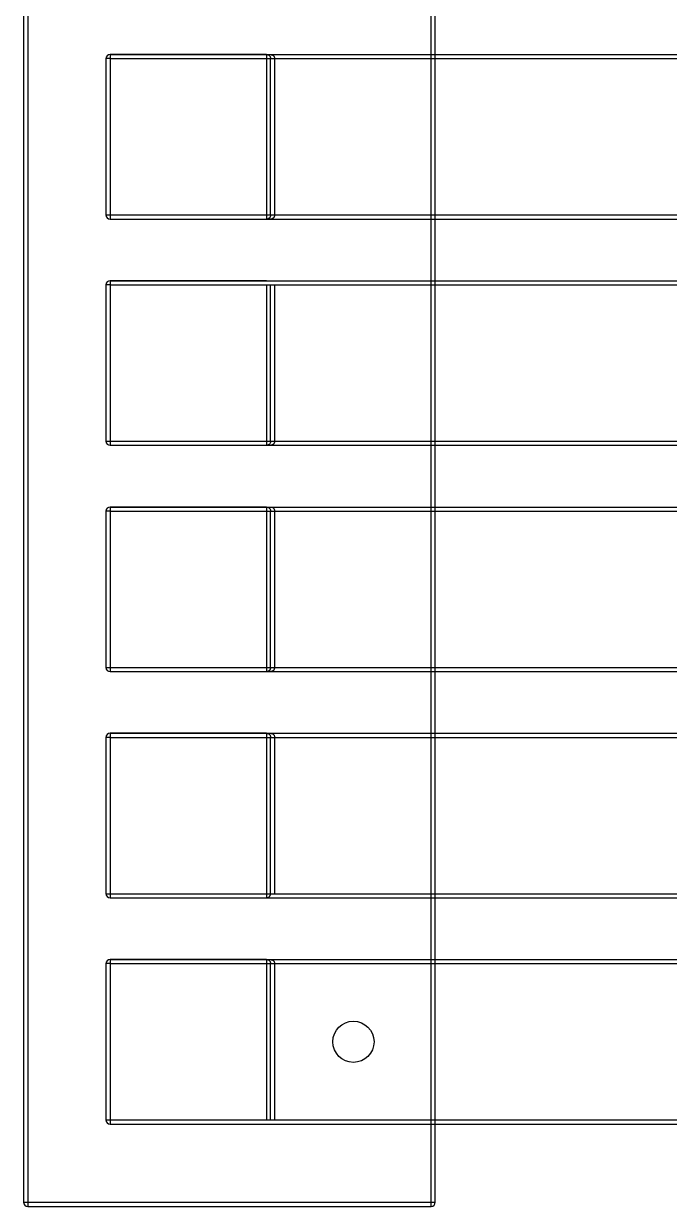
# Model space of a CAD drawing. Header units: millimetres. Extents: x 10366 to 13995, y 24552 to 29685.
# Drawn here: x 10562.1 to 10719, y 28993.7 to 29281.2 of the extents above; entities that cross this region are included whole.
import ezdxf

# ---------------------------------------------------------------- set-up
doc = ezdxf.new("R2010")
doc.units = ezdxf.units.MM
doc.header["$LTSCALE"] = 3
doc.layers.add('DomyÅ›lna', color=7, linetype='Continuous')
doc.layers.add('Hidden_lines', color=7, linetype='Continuous')

msp = doc.modelspace()

# ---------------------------------------------------------------- linework, layer by layer
at = {"layer": 'DomyÅ›lna'}
for p, q in [((10562.14, 29512.65), (10562.14, 28994.65)), ((10563.14, 29512.65), (10563.14, 28994.65)), ((10661.14, 29272.65), (10661.14, 29289.65)), ((10662.14, 29272.65), (10662.14, 29289.65)), ((10621.14, 29273.65), (10583.14, 29273.65)), ((10583.14, 29273.65), (12381.14, 29273.65)), ((10583.14, 29273.65), (12381.14, 29273.65)), ((10621.14, 29273.65), (10583.14, 29273.65)), ((10621.14, 29273.65), (10583.14, 29273.65)), ((10583.14, 29273.65), (12381.14, 29273.65)), ((10582.14, 29272.65), (10582.14, 29234.65)), ((10582.14, 29272.65), (10582.14, 29234.65)), ((10582.14, 29272.65), (10582.14, 29234.65)), ((10583.14, 29272.65), (10583.14, 29234.65)), ((10583.14, 29272.65), (12381.14, 29272.65)), ((10583.14, 29272.65), (10583.14, 29234.65)), ((10583.14, 29272.65), (12381.14, 29272.65)), ((10583.14, 29272.65), (12381.14, 29272.65)), ((10583.14, 29272.65), (10583.14, 29234.65)), ((10583.14, 29234.65), (12381.14, 29234.65)), ((10583.14, 29234.65), (12381.14, 29234.65)), ((10583.14, 29234.65), (12381.14, 29234.65)), ((10583.14, 29233.65), (12381.14, 29233.65)), ((10583.14, 29233.65), (10621.14, 29233.65)), ((10583.14, 29233.65), (12381.14, 29233.65)), ((10583.14, 29233.65), (10621.14, 29233.65)), ((10583.14, 29233.65), (12381.14, 29233.65)), ((10583.14, 29233.65), (10621.14, 29233.65)), ((10661.14, 29217.65), (10661.14, 29234.65)), ((10662.14, 29217.65), (10662.14, 29234.65)), ((10583.14, 29218.65), (12381.14, 29218.65)), ((10621.14, 29218.65), (10583.14, 29218.65)), ((10621.14, 29218.65), (10583.14, 29218.65)), ((10583.14, 29218.65), (12381.14, 29218.65)), ((10621.14, 29218.65), (10583.14, 29218.65)), ((10583.14, 29218.65), (12381.14, 29218.65)), ((10582.14, 29217.65), (10582.14, 29179.65)), ((10582.14, 29217.65), (10582.14, 29179.65)), ((10582.14, 29217.65), (10582.14, 29179.65)), ((10583.14, 29217.65), (12381.14, 29217.65)), ((10583.14, 29217.65), (10583.14, 29179.65)), ((10583.14, 29217.65), (12381.14, 29217.65)), ((10583.14, 29217.65), (10583.14, 29179.65)), ((10583.14, 29217.65), (12381.14, 29217.65)), ((10583.14, 29217.65), (10583.14, 29179.65)), ((10583.14, 29179.65), (12381.14, 29179.65)), ((10583.14, 29179.65), (12381.14, 29179.65)), ((10583.14, 29179.65), (12381.14, 29179.65)), ((10583.14, 29178.65), (12381.14, 29178.65)), ((10583.14, 29178.65), (10621.14, 29178.65)), ((10583.14, 29178.65), (12381.14, 29178.65)), ((10583.14, 29178.65), (10621.14, 29178.65)), ((10583.14, 29178.65), (12381.14, 29178.65)), ((10583.14, 29178.65), (10621.14, 29178.65)), ((10661.14, 29162.65), (10661.14, 29179.65)), ((10662.14, 29162.65), (10662.14, 29179.65)), ((10582.14, 29162.65), (10582.14, 29124.65)), ((10582.14, 29162.65), (10582.14, 29124.65)), ((10582.14, 29162.65), (10582.14, 29124.65)), ((10583.14, 29163.65), (12381.14, 29163.65)), ((10621.14, 29163.65), (10583.14, 29163.65)), ((10583.14, 29163.65), (12381.14, 29163.65)), ((10621.14, 29163.65), (10583.14, 29163.65)), ((10621.14, 29163.65), (10583.14, 29163.65)), ((10583.14, 29163.65), (12381.14, 29163.65)), ((10583.14, 29162.65), (10583.14, 29124.65)), ((10583.14, 29162.65), (12381.14, 29162.65)), ((10583.14, 29162.65), (10583.14, 29124.65)), ((10583.14, 29162.65), (12381.14, 29162.65)), ((10583.14, 29162.65), (10583.14, 29124.65)), ((10583.14, 29162.65), (12381.14, 29162.65)), ((10583.14, 29124.65), (12381.14, 29124.65)), ((10583.14, 29124.65), (12381.14, 29124.65)), ((10583.14, 29124.65), (12381.14, 29124.65)), ((10661.14, 29107.65), (10661.14, 29124.65)), ((10662.14, 29107.65), (10662.14, 29124.65)), ((10583.14, 29123.65), (12381.14, 29123.65)), ((10583.14, 29123.65), (10621.14, 29123.65)), ((10583.14, 29123.65), (12381.14, 29123.65)), ((10583.14, 29123.65), (10621.14, 29123.65)), ((10583.14, 29123.65), (10621.14, 29123.65)), ((10583.14, 29123.65), (12381.14, 29123.65)), ((10582.14, 29107.65), (10582.14, 29069.65)), ((10582.14, 29107.65), (10582.14, 29069.65)), ((10582.14, 29107.65), (10582.14, 29069.65)), ((10583.14, 29108.65), (12381.14, 29108.65)), ((10621.14, 29108.65), (10583.14, 29108.65)), ((10621.14, 29108.65), (10583.14, 29108.65)), ((10583.14, 29108.65), (12381.14, 29108.65)), ((10621.14, 29108.65), (10583.14, 29108.65)), ((10583.14, 29108.65), (12381.14, 29108.65)), ((10583.14, 29107.65), (12381.14, 29107.65)), ((10583.14, 29107.65), (10583.14, 29069.65)), ((10583.14, 29107.65), (10583.14, 29069.65)), ((10583.14, 29107.65), (12381.14, 29107.65)), ((10583.14, 29107.65), (10583.14, 29069.65)), ((10583.14, 29107.65), (12381.14, 29107.65)), ((10583.14, 29069.65), (12381.14, 29069.65)), ((10583.14, 29069.65), (12381.14, 29069.65)), ((10583.14, 29069.65), (12381.14, 29069.65)), ((10661.14, 29052.65), (10661.14, 29069.65)), ((10662.14, 29052.65), (10662.14, 29069.65)), ((10583.14, 29068.65), (12381.14, 29068.65)), ((10583.14, 29068.65), (10621.14, 29068.65)), ((10583.14, 29068.65), (10621.14, 29068.65)), ((10583.14, 29068.65), (12381.14, 29068.65)), ((10583.14, 29068.65), (12381.14, 29068.65)), ((10583.14, 29068.65), (10621.14, 29068.65)), ((10582.14, 29052.65), (10582.14, 29014.65)), ((10582.14, 29052.65), (10582.14, 29014.65)), ((10582.14, 29052.65), (10582.14, 29014.65)), ((10621.14, 29053.65), (10583.14, 29053.65)), ((10583.14, 29053.65), (12381.14, 29053.65)), ((10583.14, 29053.65), (12381.14, 29053.65)), ((10621.14, 29053.65), (10583.14, 29053.65)), ((10621.14, 29053.65), (10583.14, 29053.65)), ((10583.14, 29053.65), (12381.14, 29053.65)), ((10583.14, 29052.65), (10583.14, 29014.65)), ((10583.14, 29052.65), (12381.14, 29052.65)), ((10583.14, 29052.65), (12381.14, 29052.65)), ((10583.14, 29052.65), (10583.14, 29014.65)), ((10583.14, 29052.65), (10583.14, 29014.65)), ((10583.14, 29052.65), (12381.14, 29052.65)), ((10583.14, 29014.65), (12381.14, 29014.65)), ((10583.14, 29014.65), (12381.14, 29014.65)), ((10583.14, 29014.65), (12381.14, 29014.65)), ((10661.14, 28994.65), (10661.14, 29014.65)), ((10662.14, 28994.65), (10662.14, 29014.65)), ((10583.14, 29013.65), (12381.14, 29013.65)), ((10583.14, 29013.65), (10621.14, 29013.65)), ((10583.14, 29013.65), (12381.14, 29013.65)), ((10583.14, 29013.65), (10621.14, 29013.65)), ((10583.14, 29013.65), (12381.14, 29013.65)), ((10583.14, 29013.65), (10621.14, 29013.65)), ((10563.14, 28994.65), (10661.14, 28994.65)), ((10563.14, 28993.65), (10661.14, 28993.65))]:
    msp.add_line(p, q, dxfattribs=at)
for points in [[(10583.14, 29273.65, 0), (10583.14, 29273.65, 0), (10583.14, 29273.65, 0), (10583.14, 29273.65, 0), (10583.14, 29273.65, 0), (10583.14, 29273.65, 0), (10583.14, 29273.65, 0), (10583.14, 29273.65, 0), (10583.14, 29273.65, 0), (10583.14, 29273.65, 0), (10583.14, 29273.65, 0), (10583.14, 29273.65, 0), (10583.14, 29273.65, 0), (10583.14, 29273.65, 0), (10583.14, 29273.64, 0), (10583.14, 29273.62, 0), (10583.14, 29273.53, 0), (10583.14, 29272.65, 0)], [(10583.14, 29273.65, 0), (10583.14, 29273.65, 0), (10583.14, 29273.65, 0), (10583.14, 29273.65, 0), (10583.14, 29273.65, 0), (10583.14, 29273.65, 0), (10583.14, 29273.65, 0), (10583.14, 29273.65, 0), (10583.14, 29273.65, 0), (10583.14, 29273.65, 0), (10583.14, 29273.65, 0), (10583.14, 29273.65, 0), (10583.14, 29273.65, 0), (10583.14, 29273.65, 0), (10583.14, 29273.64, 0), (10583.14, 29273.62, 0), (10583.14, 29273.53, 0), (10583.14, 29272.65, 0)], [(10583.14, 29273.65, 0), (10583.14, 29273.65, 0), (10583.14, 29273.65, 0), (10583.14, 29273.65, 0), (10583.14, 29273.65, 0), (10583.14, 29273.65, 0), (10583.14, 29273.65, 0), (10583.14, 29273.65, 0), (10583.14, 29273.65, 0), (10583.14, 29273.65, 0), (10583.14, 29273.65, 0), (10583.14, 29273.65, 0), (10583.14, 29273.65, 0), (10583.14, 29273.65, 0), (10583.14, 29273.64, 0), (10583.14, 29273.62, 0), (10583.14, 29273.53, 0), (10583.14, 29272.65, 0)], [(10621.14, 29273.65, 0), (10621.26, 29273.64, 0), (10621.35, 29273.63, 0), (10621.49, 29273.59, 0), (10621.6, 29273.54, 0), (10621.69, 29273.49, 0), (10621.79, 29273.41, 0), (10621.86, 29273.35, 0), (10621.93, 29273.27, 0), (10622, 29273.16, 0), (10622.07, 29273.03, 0), (10622.1, 29272.94, 0), (10622.12, 29272.85, 0), (10622.14, 29272.75, 0), (10622.14, 29272.65, 0)], [(10623.14, 29272.65, 0), (10623.13, 29272.85, 0), (10623.1, 29273.03, 0), (10623.07, 29273.1, 0), (10623.04, 29273.16, 0), (10623, 29273.22, 0), (10622.96, 29273.27, 0), (10622.92, 29273.31, 0), (10622.87, 29273.35, 0), (10622.81, 29273.38, 0), (10622.69, 29273.43, 0), (10622.56, 29273.47, 0), (10622.26, 29273.53, 0), (10621.14, 29273.65, 0)], [(10621.14, 29273.65, 0), (10621.26, 29273.64, 0), (10621.35, 29273.63, 0), (10621.49, 29273.59, 0), (10621.6, 29273.54, 0), (10621.69, 29273.49, 0), (10621.79, 29273.41, 0), (10621.86, 29273.35, 0), (10621.93, 29273.27, 0), (10622, 29273.16, 0), (10622.07, 29273.03, 0), (10622.1, 29272.94, 0), (10622.12, 29272.85, 0), (10622.14, 29272.75, 0), (10622.14, 29272.65, 0)], [(10623.14, 29272.65, 0), (10623.13, 29272.85, 0), (10623.1, 29273.03, 0), (10623.07, 29273.1, 0), (10623.04, 29273.16, 0), (10623, 29273.22, 0), (10622.96, 29273.27, 0), (10622.92, 29273.31, 0), (10622.87, 29273.35, 0), (10622.81, 29273.38, 0), (10622.69, 29273.43, 0), (10622.56, 29273.47, 0), (10622.26, 29273.53, 0), (10621.14, 29273.65, 0)], [(10621.14, 29273.65, 0), (10621.26, 29273.64, 0), (10621.35, 29273.63, 0), (10621.49, 29273.59, 0), (10621.6, 29273.54, 0), (10621.69, 29273.49, 0), (10621.79, 29273.41, 0), (10621.86, 29273.35, 0), (10621.93, 29273.27, 0), (10622, 29273.16, 0), (10622.07, 29273.03, 0), (10622.1, 29272.94, 0), (10622.12, 29272.85, 0), (10622.14, 29272.75, 0), (10622.14, 29272.65, 0)], [(10623.14, 29272.65, 0), (10623.13, 29272.85, 0), (10623.1, 29273.03, 0), (10623.07, 29273.1, 0), (10623.04, 29273.16, 0), (10623, 29273.22, 0), (10622.96, 29273.27, 0), (10622.92, 29273.31, 0), (10622.87, 29273.35, 0), (10622.81, 29273.38, 0), (10622.69, 29273.43, 0), (10622.56, 29273.47, 0), (10622.26, 29273.53, 0), (10621.14, 29273.65, 0)], [(10583.14, 29272.65, 0), (10582.14, 29272.65, 0)], [(10583.14, 29272.65, 0), (10582.14, 29272.65, 0)], [(10583.14, 29272.65, 0), (10582.14, 29272.65, 0)], [(10582.14, 29234.65, 0), (10582.14, 29234.65, 0), (10582.14, 29234.65, 0), (10582.14, 29234.65, 0), (10582.14, 29234.65, 0), (10582.14, 29234.65, 0), (10582.14, 29234.65, 0), (10582.14, 29234.65, 0), (10582.14, 29234.65, 0), (10582.14, 29234.65, 0), (10582.14, 29234.65, 0), (10582.14, 29234.65, 0), (10582.14, 29234.65, 0), (10582.14, 29234.65, 0), (10582.15, 29234.65, 0), (10582.17, 29234.65, 0), (10582.27, 29234.65, 0), (10583.14, 29234.65, 0)], [(10582.14, 29234.65, 0), (10582.14, 29234.65, 0), (10582.14, 29234.65, 0), (10582.14, 29234.65, 0), (10582.14, 29234.65, 0), (10582.14, 29234.65, 0), (10582.14, 29234.65, 0), (10582.14, 29234.65, 0), (10582.14, 29234.65, 0), (10582.14, 29234.65, 0), (10582.14, 29234.65, 0), (10582.14, 29234.65, 0), (10582.14, 29234.65, 0), (10582.14, 29234.65, 0), (10582.15, 29234.65, 0), (10582.17, 29234.65, 0), (10582.27, 29234.65, 0), (10583.14, 29234.65, 0)], [(10582.14, 29234.65, 0), (10582.14, 29234.65, 0), (10582.14, 29234.65, 0), (10582.14, 29234.65, 0), (10582.14, 29234.65, 0), (10582.14, 29234.65, 0), (10582.14, 29234.65, 0), (10582.14, 29234.65, 0), (10582.14, 29234.65, 0), (10582.14, 29234.65, 0), (10582.14, 29234.65, 0), (10582.14, 29234.65, 0), (10582.14, 29234.65, 0), (10582.14, 29234.65, 0), (10582.15, 29234.65, 0), (10582.17, 29234.65, 0), (10582.27, 29234.65, 0), (10583.14, 29234.65, 0)], [(10583.14, 29234.65, 0), (10583.14, 29233.65, 0)], [(10583.14, 29234.65, 0), (10583.14, 29233.65, 0)], [(10583.14, 29234.65, 0), (10583.14, 29233.65, 0)], [(10583.14, 29218.65, 0), (10583.14, 29218.65, 0), (10583.14, 29218.65, 0), (10583.14, 29218.65, 0), (10583.14, 29218.65, 0), (10583.14, 29218.65, 0), (10583.14, 29218.65, 0), (10583.14, 29218.65, 0), (10583.14, 29218.65, 0), (10583.14, 29218.65, 0), (10583.14, 29218.65, 0), (10583.14, 29218.65, 0), (10583.14, 29218.65, 0), (10583.14, 29218.64, 0), (10583.14, 29218.62, 0), (10583.14, 29218.53, 0), (10583.14, 29217.65, 0)], [(10583.14, 29218.65, 0), (10583.14, 29218.65, 0), (10583.14, 29218.65, 0), (10583.14, 29218.65, 0), (10583.14, 29218.65, 0), (10583.14, 29218.65, 0), (10583.14, 29218.65, 0), (10583.14, 29218.65, 0), (10583.14, 29218.65, 0), (10583.14, 29218.65, 0), (10583.14, 29218.65, 0), (10583.14, 29218.65, 0), (10583.14, 29218.65, 0), (10583.14, 29218.64, 0), (10583.14, 29218.62, 0), (10583.14, 29218.53, 0), (10583.14, 29217.65, 0)], [(10583.14, 29218.65, 0), (10583.14, 29218.65, 0), (10583.14, 29218.65, 0), (10583.14, 29218.65, 0), (10583.14, 29218.65, 0), (10583.14, 29218.65, 0), (10583.14, 29218.65, 0), (10583.14, 29218.65, 0), (10583.14, 29218.65, 0), (10583.14, 29218.65, 0), (10583.14, 29218.65, 0), (10583.14, 29218.65, 0), (10583.14, 29218.65, 0), (10583.14, 29218.64, 0), (10583.14, 29218.62, 0), (10583.14, 29218.53, 0), (10583.14, 29217.65, 0)], [(10583.14, 29217.65, 0), (10582.14, 29217.65, 0)], [(10583.14, 29217.65, 0), (10582.14, 29217.65, 0)], [(10583.14, 29217.65, 0), (10582.14, 29217.65, 0)], [(10582.14, 29179.65, 0), (10582.14, 29179.65, 0), (10582.14, 29179.65, 0), (10582.14, 29179.65, 0), (10582.14, 29179.65, 0), (10582.14, 29179.65, 0), (10582.14, 29179.65, 0), (10582.14, 29179.65, 0), (10582.14, 29179.65, 0), (10582.14, 29179.65, 0), (10582.14, 29179.65, 0), (10582.14, 29179.65, 0), (10582.14, 29179.65, 0), (10582.14, 29179.65, 0), (10582.15, 29179.65, 0), (10582.17, 29179.65, 0), (10582.27, 29179.65, 0), (10583.14, 29179.65, 0)], [(10582.14, 29179.65, 0), (10582.14, 29179.65, 0), (10582.14, 29179.65, 0), (10582.14, 29179.65, 0), (10582.14, 29179.65, 0), (10582.14, 29179.65, 0), (10582.14, 29179.65, 0), (10582.14, 29179.65, 0), (10582.14, 29179.65, 0), (10582.14, 29179.65, 0), (10582.14, 29179.65, 0), (10582.14, 29179.65, 0), (10582.14, 29179.65, 0), (10582.14, 29179.65, 0), (10582.15, 29179.65, 0), (10582.17, 29179.65, 0), (10582.27, 29179.65, 0), (10583.14, 29179.65, 0)], [(10582.14, 29179.65, 0), (10582.14, 29179.65, 0), (10582.14, 29179.65, 0), (10582.14, 29179.65, 0), (10582.14, 29179.65, 0), (10582.14, 29179.65, 0), (10582.14, 29179.65, 0), (10582.14, 29179.65, 0), (10582.14, 29179.65, 0), (10582.14, 29179.65, 0), (10582.14, 29179.65, 0), (10582.14, 29179.65, 0), (10582.14, 29179.65, 0), (10582.14, 29179.65, 0), (10582.15, 29179.65, 0), (10582.17, 29179.65, 0), (10582.27, 29179.65, 0), (10583.14, 29179.65, 0)], [(10583.14, 29179.65, 0), (10583.14, 29178.65, 0)], [(10583.14, 29179.65, 0), (10583.14, 29178.65, 0)], [(10583.14, 29179.65, 0), (10583.14, 29178.65, 0)], [(10583.14, 29162.65, 0), (10582.14, 29162.65, 0)], [(10583.14, 29162.65, 0), (10582.14, 29162.65, 0)], [(10583.14, 29162.65, 0), (10582.14, 29162.65, 0)], [(10583.14, 29163.65, 0), (10583.14, 29163.65, 0), (10583.14, 29163.65, 0), (10583.14, 29163.65, 0), (10583.14, 29163.65, 0), (10583.14, 29163.65, 0), (10583.14, 29163.65, 0), (10583.14, 29163.65, 0), (10583.14, 29163.65, 0), (10583.14, 29163.65, 0), (10583.14, 29163.65, 0), (10583.14, 29163.65, 0), (10583.14, 29163.65, 0), (10583.14, 29163.65, 0), (10583.14, 29163.64, 0), (10583.14, 29163.62, 0), (10583.14, 29163.53, 0), (10583.14, 29162.65, 0)], [(10583.14, 29163.65, 0), (10583.14, 29163.65, 0), (10583.14, 29163.65, 0), (10583.14, 29163.65, 0), (10583.14, 29163.65, 0), (10583.14, 29163.65, 0), (10583.14, 29163.65, 0), (10583.14, 29163.65, 0), (10583.14, 29163.65, 0), (10583.14, 29163.65, 0), (10583.14, 29163.65, 0), (10583.14, 29163.65, 0), (10583.14, 29163.65, 0), (10583.14, 29163.65, 0), (10583.14, 29163.64, 0), (10583.14, 29163.62, 0), (10583.14, 29163.53, 0), (10583.14, 29162.65, 0)], [(10583.14, 29163.65, 0), (10583.14, 29163.65, 0), (10583.14, 29163.65, 0), (10583.14, 29163.65, 0), (10583.14, 29163.65, 0), (10583.14, 29163.65, 0), (10583.14, 29163.65, 0), (10583.14, 29163.65, 0), (10583.14, 29163.65, 0), (10583.14, 29163.65, 0), (10583.14, 29163.65, 0), (10583.14, 29163.65, 0), (10583.14, 29163.65, 0), (10583.14, 29163.65, 0), (10583.14, 29163.64, 0), (10583.14, 29163.62, 0), (10583.14, 29163.53, 0), (10583.14, 29162.65, 0)], [(10623.14, 29162.65, 0), (10623.13, 29162.85, 0), (10623.1, 29163.03, 0), (10623.07, 29163.1, 0), (10623.04, 29163.16, 0), (10623, 29163.22, 0), (10622.96, 29163.27, 0), (10622.92, 29163.31, 0), (10622.87, 29163.35, 0), (10622.81, 29163.38, 0), (10622.69, 29163.43, 0), (10622.56, 29163.47, 0), (10622.26, 29163.53, 0), (10621.14, 29163.65, 0)], [(10621.14, 29163.65, 0), (10621.26, 29163.64, 0), (10621.35, 29163.63, 0), (10621.49, 29163.59, 0), (10621.6, 29163.54, 0), (10621.69, 29163.49, 0), (10621.79, 29163.41, 0), (10621.86, 29163.35, 0), (10621.93, 29163.27, 0), (10622, 29163.16, 0), (10622.07, 29163.03, 0), (10622.1, 29162.94, 0), (10622.12, 29162.85, 0), (10622.14, 29162.75, 0), (10622.14, 29162.65, 0)], [(10623.14, 29162.65, 0), (10623.13, 29162.85, 0), (10623.1, 29163.03, 0), (10623.07, 29163.1, 0), (10623.04, 29163.16, 0), (10623, 29163.22, 0), (10622.96, 29163.27, 0), (10622.92, 29163.31, 0), (10622.87, 29163.35, 0), (10622.81, 29163.38, 0), (10622.69, 29163.43, 0), (10622.56, 29163.47, 0), (10622.26, 29163.53, 0), (10621.14, 29163.65, 0)], [(10621.14, 29163.65, 0), (10621.26, 29163.64, 0), (10621.35, 29163.63, 0), (10621.49, 29163.59, 0), (10621.6, 29163.54, 0), (10621.69, 29163.49, 0), (10621.79, 29163.41, 0), (10621.86, 29163.35, 0), (10621.93, 29163.27, 0), (10622, 29163.16, 0), (10622.07, 29163.03, 0), (10622.1, 29162.94, 0), (10622.12, 29162.85, 0), (10622.14, 29162.75, 0), (10622.14, 29162.65, 0)], [(10623.14, 29162.65, 0), (10623.13, 29162.85, 0), (10623.1, 29163.03, 0), (10623.07, 29163.1, 0), (10623.04, 29163.16, 0), (10623, 29163.22, 0), (10622.96, 29163.27, 0), (10622.92, 29163.31, 0), (10622.87, 29163.35, 0), (10622.81, 29163.38, 0), (10622.69, 29163.43, 0), (10622.56, 29163.47, 0), (10622.26, 29163.53, 0), (10621.14, 29163.65, 0)], [(10621.14, 29163.65, 0), (10621.26, 29163.64, 0), (10621.35, 29163.63, 0), (10621.49, 29163.59, 0), (10621.6, 29163.54, 0), (10621.69, 29163.49, 0), (10621.79, 29163.41, 0), (10621.86, 29163.35, 0), (10621.93, 29163.27, 0), (10622, 29163.16, 0), (10622.07, 29163.03, 0), (10622.1, 29162.94, 0), (10622.12, 29162.85, 0), (10622.14, 29162.75, 0), (10622.14, 29162.65, 0)], [(10582.14, 29124.65, 0), (10582.14, 29124.65, 0), (10582.14, 29124.65, 0), (10582.14, 29124.65, 0), (10582.14, 29124.65, 0), (10582.14, 29124.65, 0), (10582.14, 29124.65, 0), (10582.14, 29124.65, 0), (10582.14, 29124.65, 0), (10582.14, 29124.65, 0), (10582.14, 29124.65, 0), (10582.14, 29124.65, 0), (10582.14, 29124.65, 0), (10582.14, 29124.65, 0), (10582.15, 29124.65, 0), (10582.17, 29124.65, 0), (10582.27, 29124.65, 0), (10583.14, 29124.65, 0)], [(10582.14, 29124.65, 0), (10582.14, 29124.65, 0), (10582.14, 29124.65, 0), (10582.14, 29124.65, 0), (10582.14, 29124.65, 0), (10582.14, 29124.65, 0), (10582.14, 29124.65, 0), (10582.14, 29124.65, 0), (10582.14, 29124.65, 0), (10582.14, 29124.65, 0), (10582.14, 29124.65, 0), (10582.14, 29124.65, 0), (10582.14, 29124.65, 0), (10582.14, 29124.65, 0), (10582.15, 29124.65, 0), (10582.17, 29124.65, 0), (10582.27, 29124.65, 0), (10583.14, 29124.65, 0)], [(10582.14, 29124.65, 0), (10582.14, 29124.65, 0), (10582.14, 29124.65, 0), (10582.14, 29124.65, 0), (10582.14, 29124.65, 0), (10582.14, 29124.65, 0), (10582.14, 29124.65, 0), (10582.14, 29124.65, 0), (10582.14, 29124.65, 0), (10582.14, 29124.65, 0), (10582.14, 29124.65, 0), (10582.14, 29124.65, 0), (10582.14, 29124.65, 0), (10582.14, 29124.65, 0), (10582.15, 29124.65, 0), (10582.17, 29124.65, 0), (10582.27, 29124.65, 0), (10583.14, 29124.65, 0)], [(10583.14, 29124.65, 0), (10583.14, 29123.65, 0)], [(10583.14, 29124.65, 0), (10583.14, 29123.65, 0)], [(10583.14, 29124.65, 0), (10583.14, 29123.65, 0)], [(10622.14, 29124.65, 0), (10622.14, 29124.55, 0), (10622.12, 29124.45, 0), (10622.1, 29124.36, 0), (10622.07, 29124.28, 0), (10622, 29124.14, 0), (10621.93, 29124.03, 0), (10621.86, 29123.95, 0), (10621.74, 29123.85, 0), (10621.64, 29123.78, 0), (10621.55, 29123.74, 0), (10621.43, 29123.69, 0), (10621.31, 29123.66, 0), (10621.14, 29123.65, 0)], [(10622.14, 29124.65, 0), (10622.14, 29124.55, 0), (10622.12, 29124.45, 0), (10622.1, 29124.36, 0), (10622.07, 29124.28, 0), (10622, 29124.14, 0), (10621.93, 29124.03, 0), (10621.86, 29123.95, 0), (10621.74, 29123.85, 0), (10621.64, 29123.78, 0), (10621.55, 29123.74, 0), (10621.43, 29123.69, 0), (10621.31, 29123.66, 0), (10621.14, 29123.65, 0)], [(10622.14, 29124.65, 0), (10622.14, 29124.55, 0), (10622.12, 29124.45, 0), (10622.1, 29124.36, 0), (10622.07, 29124.28, 0), (10622, 29124.14, 0), (10621.93, 29124.03, 0), (10621.86, 29123.95, 0), (10621.74, 29123.85, 0), (10621.64, 29123.78, 0), (10621.55, 29123.74, 0), (10621.43, 29123.69, 0), (10621.31, 29123.66, 0), (10621.14, 29123.65, 0)], [(10583.14, 29107.65, 0), (10582.14, 29107.65, 0)], [(10583.14, 29107.65, 0), (10582.14, 29107.65, 0)], [(10583.14, 29107.65, 0), (10582.14, 29107.65, 0)], [(10583.14, 29108.65, 0), (10583.14, 29108.65, 0), (10583.14, 29108.65, 0), (10583.14, 29108.65, 0), (10583.14, 29108.65, 0), (10583.14, 29108.65, 0), (10583.14, 29108.65, 0), (10583.14, 29108.65, 0), (10583.14, 29108.65, 0), (10583.14, 29108.65, 0), (10583.14, 29108.65, 0), (10583.14, 29108.65, 0), (10583.14, 29108.65, 0), (10583.14, 29108.65, 0), (10583.14, 29108.64, 0), (10583.14, 29108.62, 0), (10583.14, 29108.53, 0), (10583.14, 29107.65, 0)], [(10583.14, 29108.65, 0), (10583.14, 29108.65, 0), (10583.14, 29108.65, 0), (10583.14, 29108.65, 0), (10583.14, 29108.65, 0), (10583.14, 29108.65, 0), (10583.14, 29108.65, 0), (10583.14, 29108.65, 0), (10583.14, 29108.65, 0), (10583.14, 29108.65, 0), (10583.14, 29108.65, 0), (10583.14, 29108.65, 0), (10583.14, 29108.65, 0), (10583.14, 29108.65, 0), (10583.14, 29108.64, 0), (10583.14, 29108.62, 0), (10583.14, 29108.53, 0), (10583.14, 29107.65, 0)], [(10583.14, 29108.65, 0), (10583.14, 29108.65, 0), (10583.14, 29108.65, 0), (10583.14, 29108.65, 0), (10583.14, 29108.65, 0), (10583.14, 29108.65, 0), (10583.14, 29108.65, 0), (10583.14, 29108.65, 0), (10583.14, 29108.65, 0), (10583.14, 29108.65, 0), (10583.14, 29108.65, 0), (10583.14, 29108.65, 0), (10583.14, 29108.65, 0), (10583.14, 29108.65, 0), (10583.14, 29108.64, 0), (10583.14, 29108.62, 0), (10583.14, 29108.53, 0), (10583.14, 29107.65, 0)], [(10621.14, 29108.65, 0), (10621.26, 29108.64, 0), (10621.35, 29108.63, 0), (10621.49, 29108.59, 0), (10621.6, 29108.54, 0), (10621.69, 29108.49, 0), (10621.79, 29108.41, 0), (10621.86, 29108.35, 0), (10621.93, 29108.27, 0), (10622, 29108.16, 0), (10622.07, 29108.03, 0), (10622.1, 29107.94, 0), (10622.12, 29107.85, 0), (10622.14, 29107.75, 0), (10622.14, 29107.65, 0)], [(10621.14, 29108.65, 0), (10621.26, 29108.64, 0), (10621.35, 29108.63, 0), (10621.49, 29108.59, 0), (10621.6, 29108.54, 0), (10621.69, 29108.49, 0), (10621.79, 29108.41, 0), (10621.86, 29108.35, 0), (10621.93, 29108.27, 0), (10622, 29108.16, 0), (10622.07, 29108.03, 0), (10622.1, 29107.94, 0), (10622.12, 29107.85, 0), (10622.14, 29107.75, 0), (10622.14, 29107.65, 0)], [(10621.14, 29108.65, 0), (10621.26, 29108.64, 0), (10621.35, 29108.63, 0), (10621.49, 29108.59, 0), (10621.6, 29108.54, 0), (10621.69, 29108.49, 0), (10621.79, 29108.41, 0), (10621.86, 29108.35, 0), (10621.93, 29108.27, 0), (10622, 29108.16, 0), (10622.07, 29108.03, 0), (10622.1, 29107.94, 0), (10622.12, 29107.85, 0), (10622.14, 29107.75, 0), (10622.14, 29107.65, 0)], [(10582.14, 29069.65, 0), (10582.14, 29069.65, 0), (10582.14, 29069.65, 0), (10582.14, 29069.65, 0), (10582.14, 29069.65, 0), (10582.14, 29069.65, 0), (10582.14, 29069.65, 0), (10582.14, 29069.65, 0), (10582.14, 29069.65, 0), (10582.14, 29069.65, 0), (10582.14, 29069.65, 0), (10582.14, 29069.65, 0), (10582.14, 29069.65, 0), (10582.14, 29069.65, 0), (10582.15, 29069.65, 0), (10582.17, 29069.65, 0), (10582.27, 29069.65, 0), (10583.14, 29069.65, 0)], [(10582.14, 29069.65, 0), (10582.14, 29069.65, 0), (10582.14, 29069.65, 0), (10582.14, 29069.65, 0), (10582.14, 29069.65, 0), (10582.14, 29069.65, 0), (10582.14, 29069.65, 0), (10582.14, 29069.65, 0), (10582.14, 29069.65, 0), (10582.14, 29069.65, 0), (10582.14, 29069.65, 0), (10582.14, 29069.65, 0), (10582.14, 29069.65, 0), (10582.14, 29069.65, 0), (10582.15, 29069.65, 0), (10582.17, 29069.65, 0), (10582.27, 29069.65, 0), (10583.14, 29069.65, 0)], [(10582.14, 29069.65, 0), (10582.14, 29069.65, 0), (10582.14, 29069.65, 0), (10582.14, 29069.65, 0), (10582.14, 29069.65, 0), (10582.14, 29069.65, 0), (10582.14, 29069.65, 0), (10582.14, 29069.65, 0), (10582.14, 29069.65, 0), (10582.14, 29069.65, 0), (10582.14, 29069.65, 0), (10582.14, 29069.65, 0), (10582.14, 29069.65, 0), (10582.14, 29069.65, 0), (10582.15, 29069.65, 0), (10582.17, 29069.65, 0), (10582.27, 29069.65, 0), (10583.14, 29069.65, 0)], [(10583.14, 29069.65, 0), (10583.14, 29068.65, 0)], [(10583.14, 29069.65, 0), (10583.14, 29068.65, 0)], [(10583.14, 29069.65, 0), (10583.14, 29068.65, 0)], [(10621.14, 29068.65, 0), (10621.24, 29068.66, 0), (10621.34, 29068.67, 0), (10621.43, 29068.69, 0), (10621.53, 29068.73, 0), (10621.61, 29068.77, 0), (10621.7, 29068.82, 0), (10621.78, 29068.88, 0), (10621.85, 29068.94, 0), (10621.92, 29069.02, 0), (10621.97, 29069.1, 0), (10622.03, 29069.18, 0), (10622.07, 29069.27, 0), (10622.1, 29069.36, 0), (10622.12, 29069.46, 0), (10622.14, 29069.55, 0), (10622.14, 29069.65, 0)], [(10583.14, 29052.65, 0), (10582.14, 29052.65, 0)], [(10583.14, 29052.65, 0), (10582.14, 29052.65, 0)], [(10583.14, 29052.65, 0), (10582.14, 29052.65, 0)], [(10583.14, 29053.65, 0), (10583.14, 29053.65, 0), (10583.14, 29053.65, 0), (10583.14, 29053.65, 0), (10583.14, 29053.65, 0), (10583.14, 29053.65, 0), (10583.14, 29053.65, 0), (10583.14, 29053.65, 0), (10583.14, 29053.65, 0), (10583.14, 29053.65, 0), (10583.14, 29053.65, 0), (10583.14, 29053.65, 0), (10583.14, 29053.65, 0), (10583.14, 29053.65, 0), (10583.14, 29053.64, 0), (10583.14, 29053.62, 0), (10583.14, 29053.53, 0), (10583.14, 29052.65, 0)], [(10583.14, 29053.65, 0), (10583.14, 29053.65, 0), (10583.14, 29053.65, 0), (10583.14, 29053.65, 0), (10583.14, 29053.65, 0), (10583.14, 29053.65, 0), (10583.14, 29053.65, 0), (10583.14, 29053.65, 0), (10583.14, 29053.65, 0), (10583.14, 29053.65, 0), (10583.14, 29053.65, 0), (10583.14, 29053.65, 0), (10583.14, 29053.65, 0), (10583.14, 29053.65, 0), (10583.14, 29053.64, 0), (10583.14, 29053.62, 0), (10583.14, 29053.53, 0), (10583.14, 29052.65, 0)], [(10583.14, 29053.65, 0), (10583.14, 29053.65, 0), (10583.14, 29053.65, 0), (10583.14, 29053.65, 0), (10583.14, 29053.65, 0), (10583.14, 29053.65, 0), (10583.14, 29053.65, 0), (10583.14, 29053.65, 0), (10583.14, 29053.65, 0), (10583.14, 29053.65, 0), (10583.14, 29053.65, 0), (10583.14, 29053.65, 0), (10583.14, 29053.65, 0), (10583.14, 29053.65, 0), (10583.14, 29053.64, 0), (10583.14, 29053.62, 0), (10583.14, 29053.53, 0), (10583.14, 29052.65, 0)], [(10621.14, 29053.65, 0), (10621.26, 29053.64, 0), (10621.35, 29053.63, 0), (10621.49, 29053.59, 0), (10621.6, 29053.54, 0), (10621.69, 29053.49, 0), (10621.79, 29053.41, 0), (10621.86, 29053.35, 0), (10621.93, 29053.27, 0), (10622, 29053.16, 0), (10622.07, 29053.03, 0), (10622.1, 29052.94, 0), (10622.12, 29052.85, 0), (10622.14, 29052.75, 0), (10622.14, 29052.65, 0)], [(10621.14, 29053.65, 0), (10621.26, 29053.64, 0), (10621.35, 29053.63, 0), (10621.49, 29053.59, 0), (10621.6, 29053.54, 0), (10621.69, 29053.49, 0), (10621.79, 29053.41, 0), (10621.86, 29053.35, 0), (10621.93, 29053.27, 0), (10622, 29053.16, 0), (10622.07, 29053.03, 0), (10622.1, 29052.94, 0), (10622.12, 29052.85, 0), (10622.14, 29052.75, 0), (10622.14, 29052.65, 0)], [(10621.14, 29053.65, 0), (10621.26, 29053.64, 0), (10621.35, 29053.63, 0), (10621.49, 29053.59, 0), (10621.6, 29053.54, 0), (10621.69, 29053.49, 0), (10621.79, 29053.41, 0), (10621.86, 29053.35, 0), (10621.93, 29053.27, 0), (10622, 29053.16, 0), (10622.07, 29053.03, 0), (10622.1, 29052.94, 0), (10622.12, 29052.85, 0), (10622.14, 29052.75, 0), (10622.14, 29052.65, 0)], [(10582.14, 29014.65, 0), (10582.14, 29014.65, 0), (10582.14, 29014.65, 0), (10582.14, 29014.65, 0), (10582.14, 29014.65, 0), (10582.14, 29014.65, 0), (10582.14, 29014.65, 0), (10582.14, 29014.65, 0), (10582.14, 29014.65, 0), (10582.14, 29014.65, 0), (10582.14, 29014.65, 0), (10582.14, 29014.65, 0), (10582.14, 29014.65, 0), (10582.15, 29014.65, 0), (10582.17, 29014.65, 0), (10582.27, 29014.65, 0), (10583.14, 29014.65, 0)], [(10582.14, 29014.65, 0), (10582.14, 29014.65, 0), (10582.14, 29014.65, 0), (10582.14, 29014.65, 0), (10582.14, 29014.65, 0), (10582.14, 29014.65, 0), (10582.14, 29014.65, 0), (10582.14, 29014.65, 0), (10582.14, 29014.65, 0), (10582.14, 29014.65, 0), (10582.14, 29014.65, 0), (10582.14, 29014.65, 0), (10582.14, 29014.65, 0), (10582.15, 29014.65, 0), (10582.17, 29014.65, 0), (10582.27, 29014.65, 0), (10583.14, 29014.65, 0)], [(10582.14, 29014.65, 0), (10582.14, 29014.65, 0), (10582.14, 29014.65, 0), (10582.14, 29014.65, 0), (10582.14, 29014.65, 0), (10582.14, 29014.65, 0), (10582.14, 29014.65, 0), (10582.14, 29014.65, 0), (10582.14, 29014.65, 0), (10582.14, 29014.65, 0), (10582.14, 29014.65, 0), (10582.14, 29014.65, 0), (10582.14, 29014.65, 0), (10582.15, 29014.65, 0), (10582.17, 29014.65, 0), (10582.27, 29014.65, 0), (10583.14, 29014.65, 0)], [(10583.14, 29014.65, 0), (10583.14, 29013.65, 0)], [(10583.14, 29014.65, 0), (10583.14, 29013.65, 0)], [(10583.14, 29014.65, 0), (10583.14, 29013.65, 0)], [(10562.14, 28994.65, 0), (10562.14, 28994.65, 0), (10562.14, 28994.65, 0), (10562.14, 28994.65, 0), (10562.14, 28994.65, 0), (10562.14, 28994.65, 0), (10562.14, 28994.65, 0), (10562.14, 28994.65, 0), (10562.14, 28994.65, 0), (10562.14, 28994.65, 0), (10562.14, 28994.65, 0), (10562.14, 28994.65, 0), (10562.14, 28994.65, 0), (10562.14, 28994.65, 0), (10562.15, 28994.65, 0), (10562.17, 28994.65, 0), (10562.27, 28994.65, 0), (10563.14, 28994.65, 0)], [(10563.14, 28994.65, 0), (10563.14, 28993.65, 0)], [(10661.14, 28994.65, 0), (10662.14, 28994.65, 0)], [(10661.14, 28993.65, 0), (10661.14, 28993.65, 0), (10661.14, 28993.65, 0), (10661.14, 28993.65, 0), (10661.14, 28993.65, 0), (10661.14, 28993.65, 0), (10661.14, 28993.65, 0), (10661.14, 28993.65, 0), (10661.14, 28993.65, 0), (10661.14, 28993.65, 0), (10661.14, 28993.65, 0), (10661.14, 28993.65, 0), (10661.14, 28993.65, 0), (10661.14, 28993.66, 0), (10661.14, 28993.68, 0), (10661.14, 28993.77, 0), (10661.14, 28994.65, 0)]]:
    msp.add_polyline3d(points, dxfattribs=at)
for centre, start, end in [((10583.14, 29272.65), 90, 180), ((10583.14, 29272.65), 90, 180), ((10583.14, 29272.65), 90, 180), ((10583.14, 29234.65), 180, 270), ((10583.14, 29234.65), 180, 270), ((10583.14, 29234.65), 180, 270), ((10583.14, 29217.65), 90, 180), ((10583.14, 29217.65), 90, 180), ((10583.14, 29217.65), 90, 180), ((10583.14, 29179.65), 180, 270), ((10583.14, 29179.65), 180, 270), ((10583.14, 29179.65), 180, 270), ((10583.14, 29162.65), 90, 180), ((10583.14, 29162.65), 90, 180), ((10583.14, 29162.65), 90, 180), ((10583.14, 29124.65), 180, 270), ((10583.14, 29124.65), 180, 270), ((10583.14, 29124.65), 180, 270), ((10583.14, 29107.65), 90, 180), ((10583.14, 29107.65), 90, 180), ((10583.14, 29107.65), 90, 180), ((10583.14, 29069.65), 180, 270), ((10583.14, 29069.65), 180, 270), ((10583.14, 29069.65), 180, 270), ((10583.14, 29052.65), 90, 180), ((10583.14, 29052.65), 90, 180), ((10583.14, 29052.65), 90, 180), ((10583.14, 29014.65), 180, 270), ((10583.14, 29014.65), 180, 270), ((10583.14, 29014.65), 180, 270), ((10563.14, 28994.65), 180, 270), ((10661.14, 28994.65), 270, 0)]:
    msp.add_arc(centre, 1, start, end, dxfattribs=at)
at = {"layer": 'Hidden_lines'}
for p, q in [((10621.14, 29272.65), (10621.14, 29234.65)), ((10621.14, 29272.65), (10621.14, 29234.65)), ((10621.14, 29272.65), (10621.14, 29234.65)), ((10621.14, 29272.65), (10621.14, 29234.65)), ((10622.14, 29234.65), (10622.14, 29272.65)), ((10622.14, 29234.65), (10622.14, 29272.65)), ((10622.14, 29234.65), (10622.14, 29272.65)), ((10623.14, 29234.65), (10623.14, 29272.65)), ((10623.14, 29234.65), (10623.14, 29272.65)), ((10623.14, 29234.65), (10623.14, 29272.65)), ((10661.14, 29234.65), (10661.14, 29272.65)), ((10662.14, 29234.65), (10662.14, 29272.65)), ((10621.14, 29217.65), (10621.14, 29179.65)), ((10621.14, 29217.65), (10621.14, 29179.65)), ((10621.14, 29217.65), (10621.14, 29179.65)), ((10621.14, 29217.65), (10621.14, 29179.65)), ((10622.14, 29179.65), (10622.14, 29217.65)), ((10622.14, 29179.65), (10622.14, 29217.65)), ((10622.14, 29179.65), (10622.14, 29217.65)), ((10623.14, 29179.65), (10623.14, 29217.65)), ((10623.14, 29179.65), (10623.14, 29217.65)), ((10623.14, 29179.65), (10623.14, 29217.65)), ((10661.14, 29179.65), (10661.14, 29217.65)), ((10662.14, 29179.65), (10662.14, 29217.65)), ((10621.14, 29162.65), (10621.14, 29124.65)), ((10621.14, 29162.65), (10621.14, 29124.65)), ((10621.14, 29162.65), (10621.14, 29124.65)), ((10621.14, 29162.65), (10621.14, 29124.65)), ((10622.14, 29124.65), (10622.14, 29162.65)), ((10622.14, 29124.65), (10622.14, 29162.65)), ((10622.14, 29124.65), (10622.14, 29162.65)), ((10623.14, 29124.65), (10623.14, 29162.65)), ((10623.14, 29124.65), (10623.14, 29162.65)), ((10623.14, 29124.65), (10623.14, 29162.65)), ((10661.14, 29124.65), (10661.14, 29162.65)), ((10662.14, 29124.65), (10662.14, 29162.65)), ((10621.14, 29107.65), (10621.14, 29069.65)), ((10621.14, 29107.65), (10621.14, 29069.65)), ((10621.14, 29107.65), (10621.14, 29069.65)), ((10621.14, 29107.65), (10621.14, 29069.65)), ((10622.14, 29069.65), (10622.14, 29107.65)), ((10622.14, 29069.65), (10622.14, 29107.65)), ((10622.14, 29069.65), (10622.14, 29107.65)), ((10623.14, 29069.65), (10623.14, 29107.65)), ((10623.14, 29069.65), (10623.14, 29107.65)), ((10623.14, 29069.65), (10623.14, 29107.65)), ((10661.14, 29069.65), (10661.14, 29107.65)), ((10662.14, 29069.65), (10662.14, 29107.65)), ((10621.14, 29052.65), (10621.14, 29014.65)), ((10621.14, 29052.65), (10621.14, 29014.65)), ((10621.14, 29052.65), (10621.14, 29014.65)), ((10621.14, 29052.65), (10621.14, 29014.65)), ((10622.14, 29014.65), (10622.14, 29052.65)), ((10622.14, 29014.65), (10622.14, 29052.65)), ((10622.14, 29014.65), (10622.14, 29052.65)), ((10623.14, 29014.65), (10623.14, 29052.65)), ((10623.14, 29014.65), (10623.14, 29052.65)), ((10623.14, 29014.65), (10623.14, 29052.65)), ((10661.14, 29014.65), (10661.14, 29052.65)), ((10662.14, 29014.65), (10662.14, 29052.65))]:
    msp.add_line(p, q, dxfattribs=at)
for points in [[(10621.14, 29273.65, 0), (10621.14, 29273.65, 0), (10621.14, 29273.65, 0), (10621.14, 29273.65, 0), (10621.14, 29273.65, 0), (10621.14, 29273.65, 0), (10621.14, 29273.65, 0), (10621.14, 29273.65, 0), (10621.14, 29273.65, 0), (10621.14, 29273.65, 0), (10621.14, 29273.65, 0), (10621.14, 29273.65, 0), (10621.14, 29273.65, 0), (10621.14, 29273.65, 0), (10621.14, 29273.64, 0), (10621.14, 29273.62, 0), (10621.14, 29273.53, 0), (10621.14, 29272.65, 0)], [(10621.14, 29273.65, 0), (10621.14, 29273.65, 0), (10621.14, 29273.65, 0), (10621.14, 29273.65, 0), (10621.14, 29273.65, 0), (10621.14, 29273.65, 0), (10621.14, 29273.65, 0), (10621.14, 29273.65, 0), (10621.14, 29273.65, 0), (10621.14, 29273.65, 0), (10621.14, 29273.65, 0), (10621.14, 29273.65, 0), (10621.14, 29273.65, 0), (10621.14, 29273.65, 0), (10621.14, 29273.64, 0), (10621.14, 29273.62, 0), (10621.14, 29273.53, 0), (10621.14, 29272.65, 0)], [(10621.14, 29273.65, 0), (10621.14, 29273.65, 0), (10621.14, 29273.65, 0), (10621.14, 29273.65, 0), (10621.14, 29273.65, 0), (10621.14, 29273.65, 0), (10621.14, 29273.65, 0), (10621.14, 29273.65, 0), (10621.14, 29273.65, 0), (10621.14, 29273.65, 0), (10621.14, 29273.65, 0), (10621.14, 29273.65, 0), (10621.14, 29273.65, 0), (10621.14, 29273.65, 0), (10621.14, 29273.64, 0), (10621.14, 29273.62, 0), (10621.14, 29273.53, 0), (10621.14, 29272.65, 0)], [(10621.14, 29273.65, 0), (10621.14, 29273.65, 0), (10621.14, 29273.65, 0), (10621.14, 29273.65, 0), (10621.14, 29273.65, 0), (10621.14, 29273.65, 0), (10621.14, 29273.65, 0), (10621.14, 29273.65, 0), (10621.14, 29273.65, 0), (10621.14, 29273.65, 0), (10621.14, 29273.65, 0), (10621.14, 29273.65, 0), (10621.14, 29273.65, 0), (10621.14, 29273.65, 0), (10621.14, 29273.64, 0), (10621.14, 29273.62, 0), (10621.14, 29273.53, 0), (10621.14, 29272.65, 0)], [(10622.14, 29234.65, 0), (10622.14, 29234.55, 0), (10622.12, 29234.45, 0), (10622.1, 29234.36, 0), (10622.07, 29234.28, 0), (10622, 29234.14, 0), (10621.93, 29234.03, 0), (10621.86, 29233.95, 0), (10621.74, 29233.85, 0), (10621.64, 29233.78, 0), (10621.55, 29233.74, 0), (10621.43, 29233.69, 0), (10621.31, 29233.66, 0), (10621.14, 29233.65, 0)], [(10621.14, 29234.65, 0), (10621.14, 29233.65, 0)], [(10621.14, 29233.65, 0), (10621.85, 29233.71, 0), (10622.49, 29233.81, 0), (10622.63, 29233.85, 0), (10622.75, 29233.89, 0), (10622.81, 29233.92, 0), (10622.87, 29233.95, 0), (10622.92, 29233.99, 0), (10622.96, 29234.03, 0), (10623, 29234.08, 0), (10623.04, 29234.14, 0), (10623.07, 29234.2, 0), (10623.1, 29234.28, 0), (10623.12, 29234.36, 0), (10623.13, 29234.45, 0), (10623.14, 29234.65, 0)], [(10621.14, 29233.65, 0), (10621.85, 29233.71, 0), (10622.49, 29233.81, 0), (10622.63, 29233.85, 0), (10622.75, 29233.89, 0), (10622.81, 29233.92, 0), (10622.87, 29233.95, 0), (10622.92, 29233.99, 0), (10622.96, 29234.03, 0), (10623, 29234.08, 0), (10623.04, 29234.14, 0), (10623.07, 29234.2, 0), (10623.1, 29234.28, 0), (10623.12, 29234.36, 0), (10623.13, 29234.45, 0), (10623.14, 29234.65, 0)], [(10622.14, 29234.65, 0), (10622.14, 29234.55, 0), (10622.12, 29234.45, 0), (10622.1, 29234.36, 0), (10622.07, 29234.28, 0), (10622, 29234.14, 0), (10621.93, 29234.03, 0), (10621.86, 29233.95, 0), (10621.74, 29233.85, 0), (10621.64, 29233.78, 0), (10621.55, 29233.74, 0), (10621.43, 29233.69, 0), (10621.31, 29233.66, 0), (10621.14, 29233.65, 0)], [(10621.14, 29234.65, 0), (10621.14, 29233.65, 0)], [(10621.14, 29233.65, 0), (10621.85, 29233.71, 0), (10622.49, 29233.81, 0), (10622.63, 29233.85, 0), (10622.75, 29233.89, 0), (10622.81, 29233.92, 0), (10622.87, 29233.95, 0), (10622.92, 29233.99, 0), (10622.96, 29234.03, 0), (10623, 29234.08, 0), (10623.04, 29234.14, 0), (10623.07, 29234.2, 0), (10623.1, 29234.28, 0), (10623.12, 29234.36, 0), (10623.13, 29234.45, 0), (10623.14, 29234.65, 0)], [(10622.14, 29234.65, 0), (10622.14, 29234.55, 0), (10622.12, 29234.45, 0), (10622.1, 29234.36, 0), (10622.07, 29234.28, 0), (10622, 29234.14, 0), (10621.93, 29234.03, 0), (10621.86, 29233.95, 0), (10621.74, 29233.85, 0), (10621.64, 29233.78, 0), (10621.55, 29233.74, 0), (10621.43, 29233.69, 0), (10621.31, 29233.66, 0), (10621.14, 29233.65, 0)], [(10621.14, 29234.65, 0), (10621.14, 29233.65, 0)], [(10621.14, 29234.65, 0), (10621.14, 29233.65, 0)], [(10621.14, 29178.65, 0), (10621.85, 29178.71, 0), (10622.49, 29178.81, 0), (10622.63, 29178.85, 0), (10622.75, 29178.89, 0), (10622.81, 29178.92, 0), (10622.87, 29178.95, 0), (10622.92, 29178.99, 0), (10622.96, 29179.03, 0), (10623, 29179.08, 0), (10623.04, 29179.14, 0), (10623.07, 29179.2, 0), (10623.1, 29179.28, 0), (10623.12, 29179.36, 0), (10623.13, 29179.45, 0), (10623.14, 29179.65, 0)], [(10622.14, 29179.65, 0), (10622.14, 29179.55, 0), (10622.12, 29179.45, 0), (10622.1, 29179.36, 0), (10622.07, 29179.28, 0), (10622, 29179.14, 0), (10621.93, 29179.03, 0), (10621.86, 29178.95, 0), (10621.74, 29178.85, 0), (10621.64, 29178.78, 0), (10621.55, 29178.74, 0), (10621.43, 29178.69, 0), (10621.31, 29178.66, 0), (10621.14, 29178.65, 0)], [(10621.14, 29179.65, 0), (10621.14, 29178.65, 0)], [(10621.14, 29179.65, 0), (10621.14, 29178.65, 0)], [(10622.14, 29179.65, 0), (10622.14, 29179.55, 0), (10622.12, 29179.45, 0), (10622.1, 29179.36, 0), (10622.07, 29179.28, 0), (10622, 29179.14, 0), (10621.93, 29179.03, 0), (10621.86, 29178.95, 0), (10621.74, 29178.85, 0), (10621.64, 29178.78, 0), (10621.55, 29178.74, 0), (10621.43, 29178.69, 0), (10621.31, 29178.66, 0), (10621.14, 29178.65, 0)], [(10621.14, 29178.65, 0), (10621.85, 29178.71, 0), (10622.49, 29178.81, 0), (10622.63, 29178.85, 0), (10622.75, 29178.89, 0), (10622.81, 29178.92, 0), (10622.87, 29178.95, 0), (10622.92, 29178.99, 0), (10622.96, 29179.03, 0), (10623, 29179.08, 0), (10623.04, 29179.14, 0), (10623.07, 29179.2, 0), (10623.1, 29179.28, 0), (10623.12, 29179.36, 0), (10623.13, 29179.45, 0), (10623.14, 29179.65, 0)], [(10621.14, 29178.65, 0), (10621.85, 29178.71, 0), (10622.49, 29178.81, 0), (10622.63, 29178.85, 0), (10622.75, 29178.89, 0), (10622.81, 29178.92, 0), (10622.87, 29178.95, 0), (10622.92, 29178.99, 0), (10622.96, 29179.03, 0), (10623, 29179.08, 0), (10623.04, 29179.14, 0), (10623.07, 29179.2, 0), (10623.1, 29179.28, 0), (10623.12, 29179.36, 0), (10623.13, 29179.45, 0), (10623.14, 29179.65, 0)], [(10622.14, 29179.65, 0), (10622.14, 29179.55, 0), (10622.12, 29179.45, 0), (10622.1, 29179.36, 0), (10622.07, 29179.28, 0), (10622, 29179.14, 0), (10621.93, 29179.03, 0), (10621.86, 29178.95, 0), (10621.74, 29178.85, 0), (10621.64, 29178.78, 0), (10621.55, 29178.74, 0), (10621.43, 29178.69, 0), (10621.31, 29178.66, 0), (10621.14, 29178.65, 0)], [(10621.14, 29179.65, 0), (10621.14, 29178.65, 0)], [(10621.14, 29179.65, 0), (10621.14, 29178.65, 0)], [(10621.14, 29163.65, 0), (10621.14, 29163.65, 0), (10621.14, 29163.65, 0), (10621.14, 29163.65, 0), (10621.14, 29163.65, 0), (10621.14, 29163.65, 0), (10621.14, 29163.65, 0), (10621.14, 29163.65, 0), (10621.14, 29163.65, 0), (10621.14, 29163.65, 0), (10621.14, 29163.65, 0), (10621.14, 29163.65, 0), (10621.14, 29163.65, 0), (10621.14, 29163.65, 0), (10621.14, 29163.64, 0), (10621.14, 29163.62, 0), (10621.14, 29163.53, 0), (10621.14, 29162.65, 0)], [(10621.14, 29163.65, 0), (10621.14, 29163.65, 0), (10621.14, 29163.65, 0), (10621.14, 29163.65, 0), (10621.14, 29163.65, 0), (10621.14, 29163.65, 0), (10621.14, 29163.65, 0), (10621.14, 29163.65, 0), (10621.14, 29163.65, 0), (10621.14, 29163.65, 0), (10621.14, 29163.65, 0), (10621.14, 29163.65, 0), (10621.14, 29163.65, 0), (10621.14, 29163.65, 0), (10621.14, 29163.64, 0), (10621.14, 29163.62, 0), (10621.14, 29163.53, 0), (10621.14, 29162.65, 0)], [(10621.14, 29163.65, 0), (10621.14, 29163.65, 0), (10621.14, 29163.65, 0), (10621.14, 29163.65, 0), (10621.14, 29163.65, 0), (10621.14, 29163.65, 0), (10621.14, 29163.65, 0), (10621.14, 29163.65, 0), (10621.14, 29163.65, 0), (10621.14, 29163.65, 0), (10621.14, 29163.65, 0), (10621.14, 29163.65, 0), (10621.14, 29163.65, 0), (10621.14, 29163.65, 0), (10621.14, 29163.64, 0), (10621.14, 29163.62, 0), (10621.14, 29163.53, 0), (10621.14, 29162.65, 0)], [(10621.14, 29163.65, 0), (10621.14, 29163.65, 0), (10621.14, 29163.65, 0), (10621.14, 29163.65, 0), (10621.14, 29163.65, 0), (10621.14, 29163.65, 0), (10621.14, 29163.65, 0), (10621.14, 29163.65, 0), (10621.14, 29163.65, 0), (10621.14, 29163.65, 0), (10621.14, 29163.65, 0), (10621.14, 29163.65, 0), (10621.14, 29163.65, 0), (10621.14, 29163.65, 0), (10621.14, 29163.64, 0), (10621.14, 29163.62, 0), (10621.14, 29163.53, 0), (10621.14, 29162.65, 0)], [(10621.14, 29123.65, 0), (10621.85, 29123.71, 0), (10622.49, 29123.81, 0), (10622.63, 29123.85, 0), (10622.75, 29123.89, 0), (10622.81, 29123.92, 0), (10622.87, 29123.95, 0), (10622.92, 29123.99, 0), (10622.96, 29124.03, 0), (10623, 29124.08, 0), (10623.04, 29124.14, 0), (10623.07, 29124.2, 0), (10623.1, 29124.28, 0), (10623.12, 29124.36, 0), (10623.13, 29124.45, 0), (10623.14, 29124.65, 0)], [(10621.14, 29124.65, 0), (10621.14, 29123.65, 0)], [(10621.14, 29124.65, 0), (10621.14, 29123.65, 0)], [(10621.14, 29123.65, 0), (10621.85, 29123.71, 0), (10622.49, 29123.81, 0), (10622.63, 29123.85, 0), (10622.75, 29123.89, 0), (10622.81, 29123.92, 0), (10622.87, 29123.95, 0), (10622.92, 29123.99, 0), (10622.96, 29124.03, 0), (10623, 29124.08, 0), (10623.04, 29124.14, 0), (10623.07, 29124.2, 0), (10623.1, 29124.28, 0), (10623.12, 29124.36, 0), (10623.13, 29124.45, 0), (10623.14, 29124.65, 0)], [(10621.14, 29123.65, 0), (10621.85, 29123.71, 0), (10622.49, 29123.81, 0), (10622.63, 29123.85, 0), (10622.75, 29123.89, 0), (10622.81, 29123.92, 0), (10622.87, 29123.95, 0), (10622.92, 29123.99, 0), (10622.96, 29124.03, 0), (10623, 29124.08, 0), (10623.04, 29124.14, 0), (10623.07, 29124.2, 0), (10623.1, 29124.28, 0), (10623.12, 29124.36, 0), (10623.13, 29124.45, 0), (10623.14, 29124.65, 0)], [(10621.14, 29124.65, 0), (10621.14, 29123.65, 0)], [(10621.14, 29124.65, 0), (10621.14, 29123.65, 0)], [(10621.14, 29108.65, 0), (10621.14, 29108.65, 0), (10621.14, 29108.65, 0), (10621.14, 29108.65, 0), (10621.14, 29108.65, 0), (10621.14, 29108.65, 0), (10621.14, 29108.65, 0), (10621.14, 29108.65, 0), (10621.14, 29108.65, 0), (10621.14, 29108.65, 0), (10621.14, 29108.65, 0), (10621.14, 29108.65, 0), (10621.14, 29108.65, 0), (10621.14, 29108.65, 0), (10621.14, 29108.64, 0), (10621.14, 29108.62, 0), (10621.14, 29108.53, 0), (10621.14, 29107.65, 0)], [(10623.14, 29107.65, 0), (10623.13, 29107.85, 0), (10623.1, 29108.03, 0), (10623.07, 29108.1, 0), (10623.04, 29108.16, 0), (10623, 29108.22, 0), (10622.96, 29108.27, 0), (10622.92, 29108.31, 0), (10622.87, 29108.35, 0), (10622.81, 29108.38, 0), (10622.69, 29108.43, 0), (10622.56, 29108.47, 0), (10622.26, 29108.53, 0), (10621.14, 29108.65, 0)], [(10623.14, 29107.65, 0), (10623.13, 29107.85, 0), (10623.1, 29108.03, 0), (10623.07, 29108.1, 0), (10623.04, 29108.16, 0), (10623, 29108.22, 0), (10622.96, 29108.27, 0), (10622.92, 29108.31, 0), (10622.87, 29108.35, 0), (10622.81, 29108.38, 0), (10622.69, 29108.43, 0), (10622.56, 29108.47, 0), (10622.26, 29108.53, 0), (10621.14, 29108.65, 0)], [(10621.14, 29108.65, 0), (10621.14, 29108.65, 0), (10621.14, 29108.65, 0), (10621.14, 29108.65, 0), (10621.14, 29108.65, 0), (10621.14, 29108.65, 0), (10621.14, 29108.65, 0), (10621.14, 29108.65, 0), (10621.14, 29108.65, 0), (10621.14, 29108.65, 0), (10621.14, 29108.65, 0), (10621.14, 29108.65, 0), (10621.14, 29108.65, 0), (10621.14, 29108.65, 0), (10621.14, 29108.64, 0), (10621.14, 29108.62, 0), (10621.14, 29108.53, 0), (10621.14, 29107.65, 0)], [(10623.14, 29107.65, 0), (10623.13, 29107.85, 0), (10623.1, 29108.03, 0), (10623.07, 29108.1, 0), (10623.04, 29108.16, 0), (10623, 29108.22, 0), (10622.96, 29108.27, 0), (10622.92, 29108.31, 0), (10622.87, 29108.35, 0), (10622.81, 29108.38, 0), (10622.69, 29108.43, 0), (10622.56, 29108.47, 0), (10622.26, 29108.53, 0), (10621.14, 29108.65, 0)], [(10621.14, 29108.65, 0), (10621.14, 29108.65, 0), (10621.14, 29108.65, 0), (10621.14, 29108.65, 0), (10621.14, 29108.65, 0), (10621.14, 29108.65, 0), (10621.14, 29108.65, 0), (10621.14, 29108.65, 0), (10621.14, 29108.65, 0), (10621.14, 29108.65, 0), (10621.14, 29108.65, 0), (10621.14, 29108.65, 0), (10621.14, 29108.65, 0), (10621.14, 29108.65, 0), (10621.14, 29108.64, 0), (10621.14, 29108.62, 0), (10621.14, 29108.53, 0), (10621.14, 29107.65, 0)], [(10621.14, 29108.65, 0), (10621.14, 29108.65, 0), (10621.14, 29108.65, 0), (10621.14, 29108.65, 0), (10621.14, 29108.65, 0), (10621.14, 29108.65, 0), (10621.14, 29108.65, 0), (10621.14, 29108.65, 0), (10621.14, 29108.65, 0), (10621.14, 29108.65, 0), (10621.14, 29108.65, 0), (10621.14, 29108.65, 0), (10621.14, 29108.65, 0), (10621.14, 29108.65, 0), (10621.14, 29108.64, 0), (10621.14, 29108.62, 0), (10621.14, 29108.53, 0), (10621.14, 29107.65, 0)], [(10621.14, 29069.65, 0), (10621.14, 29068.65, 0)], [(10621.14, 29069.65, 0), (10621.14, 29068.65, 0)], [(10621.14, 29069.65, 0), (10621.14, 29068.65, 0)], [(10621.14, 29069.65, 0), (10621.14, 29068.65, 0)], [(10621.14, 29053.65, 0), (10621.14, 29053.65, 0), (10621.14, 29053.65, 0), (10621.14, 29053.65, 0), (10621.14, 29053.65, 0), (10621.14, 29053.65, 0), (10621.14, 29053.65, 0), (10621.14, 29053.65, 0), (10621.14, 29053.65, 0), (10621.14, 29053.65, 0), (10621.14, 29053.65, 0), (10621.14, 29053.65, 0), (10621.14, 29053.65, 0), (10621.14, 29053.65, 0), (10621.14, 29053.64, 0), (10621.14, 29053.62, 0), (10621.14, 29053.53, 0), (10621.14, 29052.65, 0)], [(10623.14, 29052.65, 0), (10623.13, 29052.85, 0), (10623.1, 29053.03, 0), (10623.07, 29053.1, 0), (10623.04, 29053.16, 0), (10623, 29053.22, 0), (10622.96, 29053.27, 0), (10622.92, 29053.31, 0), (10622.87, 29053.35, 0), (10622.81, 29053.38, 0), (10622.69, 29053.43, 0), (10622.56, 29053.47, 0), (10622.26, 29053.53, 0), (10621.14, 29053.65, 0)], [(10621.14, 29053.65, 0), (10621.14, 29053.65, 0), (10621.14, 29053.65, 0), (10621.14, 29053.65, 0), (10621.14, 29053.65, 0), (10621.14, 29053.65, 0), (10621.14, 29053.65, 0), (10621.14, 29053.65, 0), (10621.14, 29053.65, 0), (10621.14, 29053.65, 0), (10621.14, 29053.65, 0), (10621.14, 29053.65, 0), (10621.14, 29053.65, 0), (10621.14, 29053.65, 0), (10621.14, 29053.64, 0), (10621.14, 29053.62, 0), (10621.14, 29053.53, 0), (10621.14, 29052.65, 0)], [(10623.14, 29052.65, 0), (10623.13, 29052.85, 0), (10623.1, 29053.03, 0), (10623.07, 29053.1, 0), (10623.04, 29053.16, 0), (10623, 29053.22, 0), (10622.96, 29053.27, 0), (10622.92, 29053.31, 0), (10622.87, 29053.35, 0), (10622.81, 29053.38, 0), (10622.69, 29053.43, 0), (10622.56, 29053.47, 0), (10622.26, 29053.53, 0), (10621.14, 29053.65, 0)], [(10621.14, 29053.65, 0), (10621.14, 29053.65, 0), (10621.14, 29053.65, 0), (10621.14, 29053.65, 0), (10621.14, 29053.65, 0), (10621.14, 29053.65, 0), (10621.14, 29053.65, 0), (10621.14, 29053.65, 0), (10621.14, 29053.65, 0), (10621.14, 29053.65, 0), (10621.14, 29053.65, 0), (10621.14, 29053.65, 0), (10621.14, 29053.65, 0), (10621.14, 29053.65, 0), (10621.14, 29053.64, 0), (10621.14, 29053.62, 0), (10621.14, 29053.53, 0), (10621.14, 29052.65, 0)], [(10623.14, 29052.65, 0), (10623.13, 29052.85, 0), (10623.1, 29053.03, 0), (10623.07, 29053.1, 0), (10623.04, 29053.16, 0), (10623, 29053.22, 0), (10622.96, 29053.27, 0), (10622.92, 29053.31, 0), (10622.87, 29053.35, 0), (10622.81, 29053.38, 0), (10622.69, 29053.43, 0), (10622.56, 29053.47, 0), (10622.26, 29053.53, 0), (10621.14, 29053.65, 0)], [(10621.14, 29053.65, 0), (10621.14, 29053.65, 0), (10621.14, 29053.65, 0), (10621.14, 29053.65, 0), (10621.14, 29053.65, 0), (10621.14, 29053.65, 0), (10621.14, 29053.65, 0), (10621.14, 29053.65, 0), (10621.14, 29053.65, 0), (10621.14, 29053.65, 0), (10621.14, 29053.65, 0), (10621.14, 29053.65, 0), (10621.14, 29053.65, 0), (10621.14, 29053.65, 0), (10621.14, 29053.64, 0), (10621.14, 29053.62, 0), (10621.14, 29053.53, 0), (10621.14, 29052.65, 0)]]:
    msp.add_polyline3d(points, dxfattribs=at)
msp.add_circle((10642.26, 29033.65), 5, dxfattribs=at)

doc.saveas('drawing.dxf')
